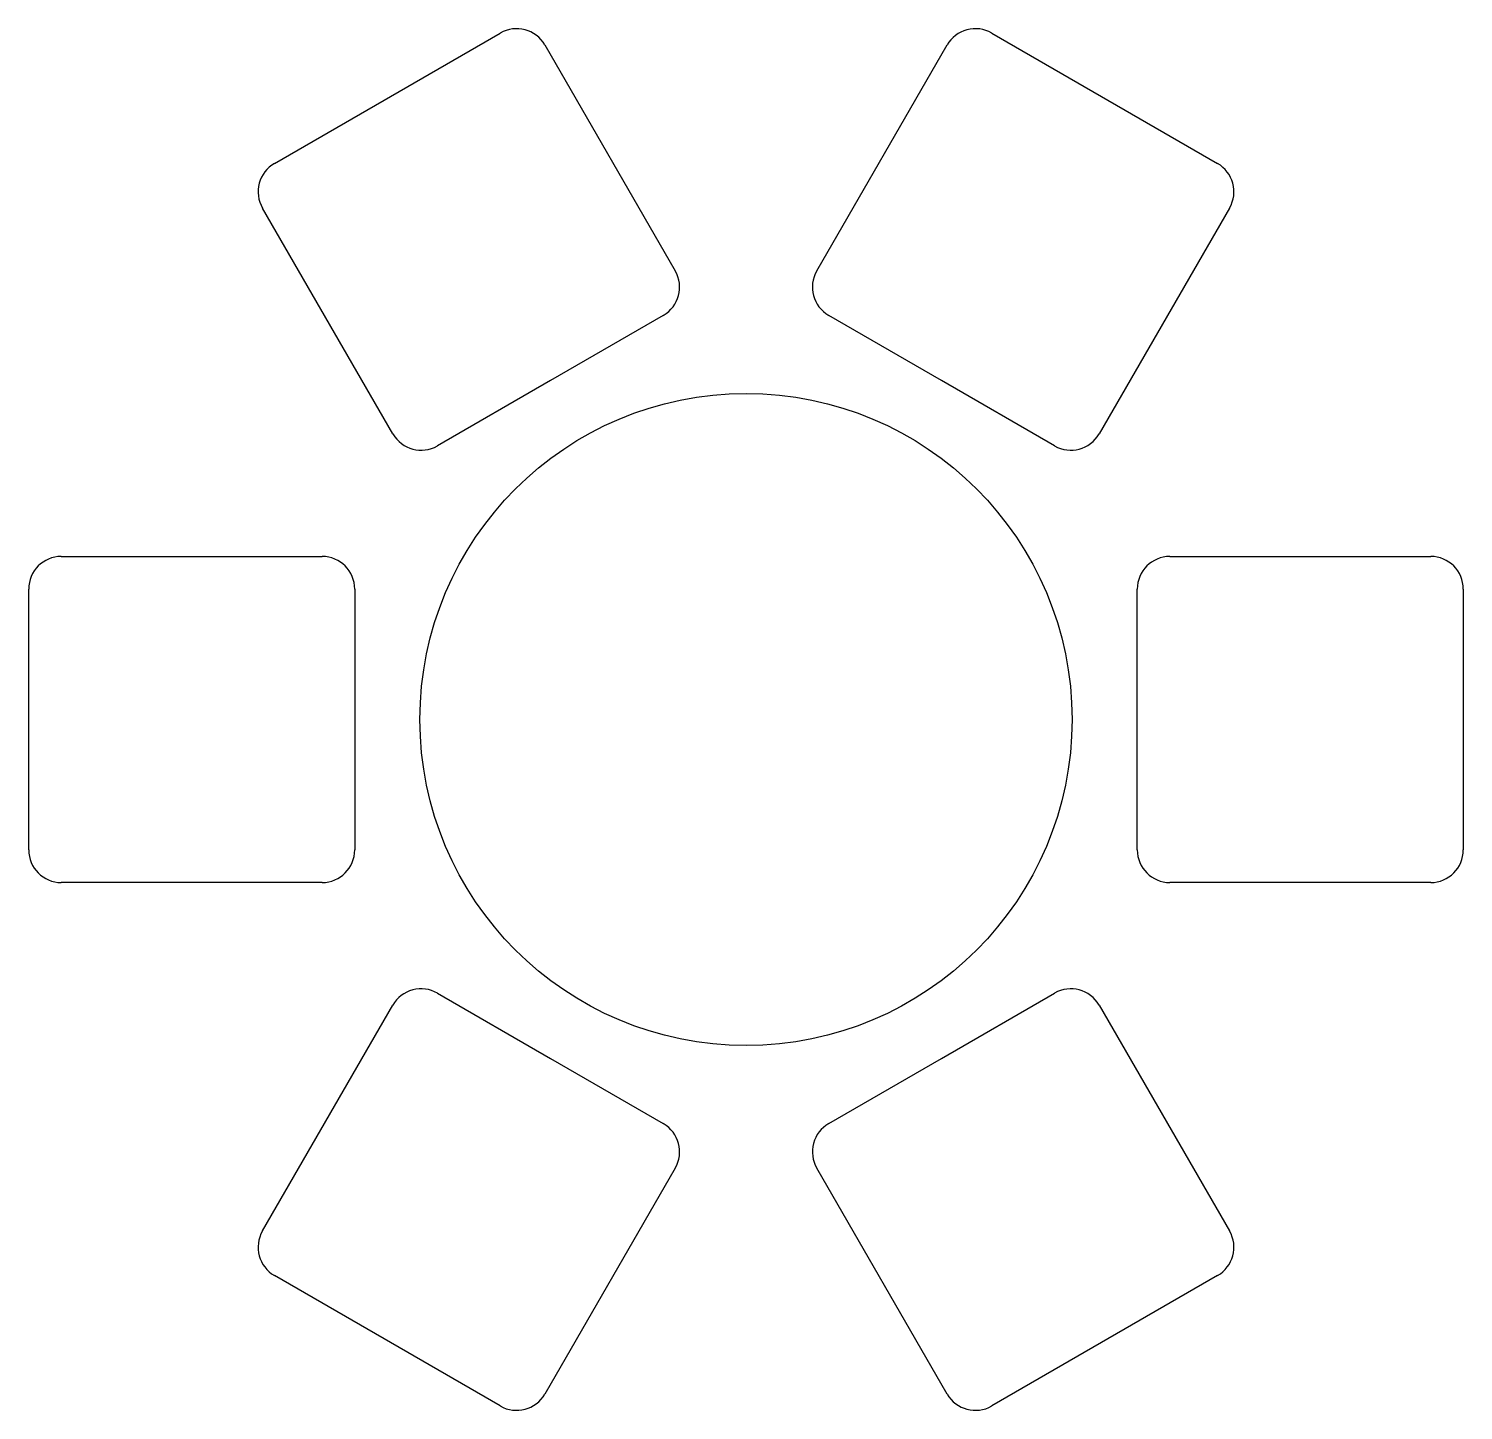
# Model space of a CAD drawing. Header units: millimetres. Extents: x 45 to 265, y 103 to 315.
import ezdxf

# ---------------------------------------------------------------- set-up
doc = ezdxf.new("R2010")
doc.units = ezdxf.units.MM

msp = doc.modelspace()

# ---------------------------------------------------------------- linework, layer by layer
for p, q in [((82.59, 293.94), (117.23, 313.94)), ((192.59, 313.94), (227.23, 293.94)), ((124.06, 312.11), (144.06, 277.47)), ((165.76, 277.47), (185.76, 312.11)), ((100.76, 252.47), (80.76, 287.11)), ((229.06, 287.11), (209.06, 252.47)), ((142.23, 270.64), (124.91, 260.64)), ((184.91, 260.64), (167.59, 270.64)), ((124.91, 260.64), (107.59, 250.64)), ((202.23, 250.64), (184.91, 260.64)), ((49.91, 233.68), (89.91, 233.68)), ((219.91, 233.68), (259.91, 233.68)), ((44.91, 188.68), (44.91, 228.68)), ((94.91, 228.68), (94.91, 208.68)), ((214.91, 208.68), (214.91, 228.68)), ((264.91, 228.68), (264.91, 188.68)), ((94.91, 208.68), (94.91, 188.68)), ((214.91, 188.68), (214.91, 208.68)), ((89.91, 183.68), (49.91, 183.68)), ((259.91, 183.68), (219.91, 183.68)), ((107.59, 166.71), (124.91, 156.71)), ((184.91, 156.71), (202.23, 166.71)), ((80.76, 130.24), (100.76, 164.88)), ((209.06, 164.88), (229.06, 130.24)), ((124.91, 156.71), (142.23, 146.71)), ((167.59, 146.71), (184.91, 156.71)), ((144.06, 139.88), (124.06, 105.24)), ((185.76, 105.24), (165.76, 139.88)), ((117.23, 103.41), (82.59, 123.41)), ((227.23, 123.41), (192.59, 103.41))]:
    msp.add_line(p, q)
msp.add_circle((154.91, 208.68), 50)
for centre, start, end in [((119.73, 309.61), 30, 120), ((190.09, 309.61), 60, 150), ((85.09, 289.61), 120, 210), ((224.73, 289.61), 330, 60), ((139.73, 274.97), 300, 30), ((170.09, 274.97), 150, 240), ((105.09, 254.97), 210, 300), ((204.73, 254.97), 240, 330), ((49.91, 228.68), 90, 180), ((89.91, 228.68), 0, 90), ((219.91, 228.68), 90, 180), ((259.91, 228.68), 0, 90), ((49.91, 188.68), 180, 270), ((89.91, 188.68), 270, 0), ((219.91, 188.68), 180, 270), ((259.91, 188.68), 270, 0), ((105.09, 162.38), 60, 150), ((204.73, 162.38), 30, 120), ((139.73, 142.38), 330, 60), ((170.09, 142.38), 120, 210), ((85.09, 127.74), 150, 240), ((224.73, 127.74), 300, 30), ((119.73, 107.74), 240, 330), ((190.09, 107.74), 210, 300)]:
    msp.add_arc(centre, 5, start, end)

doc.saveas('drawing.dxf')
